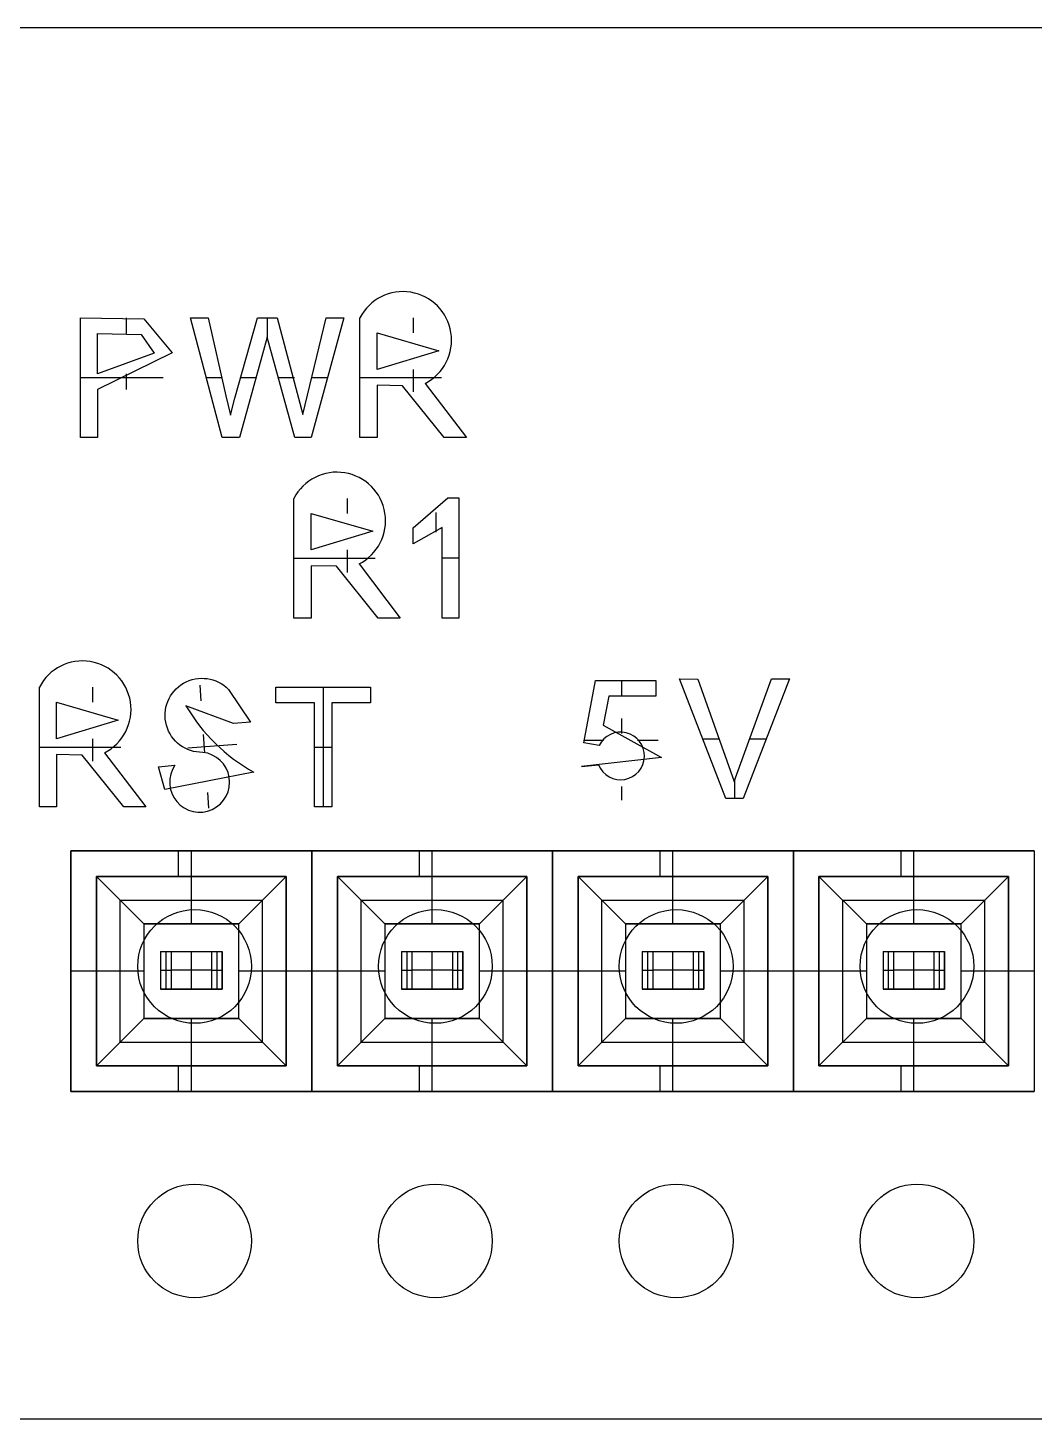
# Model space of a CAD drawing. Extents: x -0.02 to 3.17, y 0 to 2.28.
# Drawn here: x 1.663 to 2.081, y 0 to 0.578 of the extents above; entities that cross this region are included whole.
import ezdxf

# ---------------------------------------------------------------- set-up
doc = ezdxf.new("R2010")
doc.units = 0
doc.header["$LTSCALE"] = 0.03937
for name, color, linetype in [('LCDKEYPAD_SHIELD$1602', 3, 'CONTINUOUS'), ('LCDKEYPAD_SHIELD$BOARD', 178, 'CONTINUOUS'), ('LCDKEYPAD_SHIELD$LKS_COMPO', 7, 'CONTINUOUS'), ('LCDKEYPAD_SHIELD$NOTES', 7, 'CONTINUOUS')]:
    doc.layers.add(name, color=color, linetype=linetype)

msp = doc.modelspace()

# ---------------------------------------------------------------- linework, layer by layer
at = {"layer": 'LCDKEYPAD_SHIELD$1602'}
for p, q in [((3.15016, 0.57784, 0.16356), (-0.01913, 0.57784, 0.16356)), ((3.15016, 0.57784, 0.10057), (-0.01913, 0.57784, 0.10057))]:
    msp.add_line(p, q, dxfattribs=at)
at = {"layer": 'LCDKEYPAD_SHIELD$BOARD'}
for p, q in [((1.75578, 0.18802), (1.75578, 0.18802, -0.06)), ((1.85578, 0.18802), (1.85578, 0.18802, -0.06)), ((1.95578, 0.18802), (1.95578, 0.18802, -0.06)), ((2.05578, 0.18802), (2.05578, 0.18802, -0.06)), ((1.75578, 0.07402), (1.75578, 0.07402, -0.06)), ((1.85578, 0.07402), (1.85578, 0.07402, -0.06)), ((1.95578, 0.07402), (1.95578, 0.07402, -0.06)), ((2.05578, 0.07402), (2.05578, 0.07402, -0.06)), ((3.032, 0), (-0.01348, 0)), ((3.032, 0, -0.06), (-0.01348, 0, -0.06))]:
    msp.add_line(p, q, dxfattribs=at)
for centre in [(1.73216, 0.18802), (1.73216, 0.18802, -0.06), (1.83216, 0.18802), (1.83216, 0.18802, -0.06), (1.93216, 0.18802), (1.93216, 0.18802, -0.06), (2.03216, 0.18802), (2.03216, 0.18802, -0.06), (1.73216, 0.07402), (1.73216, 0.07402, -0.06), (1.83216, 0.07402), (1.83216, 0.07402, -0.06), (1.93216, 0.07402), (1.93216, 0.07402, -0.06), (2.03216, 0.07402), (2.03216, 0.07402, -0.06)]:
    msp.add_circle(centre, 0.02362, dxfattribs=at)
at = {"layer": 'LCDKEYPAD_SHIELD$LKS_COMPO', "color": 0}
for p, q in [((1.68082, 0.23607, -0.06825), (1.68082, 0.13607, -0.06825)), ((1.78082, 0.23607, -0.06825), (1.68082, 0.23607, -0.06825)), ((1.68082, 0.13607, -0.16825), (1.68082, 0.23607, -0.16825)), ((1.68082, 0.23607, -0.16825), (1.78082, 0.23607, -0.16825)), ((1.68082, 0.23607, -0.06825), (1.68082, 0.23607, -0.16825)), ((1.7254, 0.23607, -0.06825), (1.7254, 0.22544, -0.06825)), ((1.73082, 0.22544, -0.16825), (1.73082, 0.23607, -0.16825)), ((1.73082, 0.23607, -0.06825), (1.73082, 0.23607, -0.16825)), ((1.78082, 0.23607, -0.06825), (1.78082, 0.13607, -0.06825)), ((1.78082, 0.23607, -0.16825), (1.78082, 0.13607, -0.16825)), ((1.78082, 0.23607, -0.16825), (1.78082, 0.23607, -0.06825)), ((1.78082, 0.23607, -0.06825), (1.78082, 0.13607, -0.06825)), ((1.88082, 0.23607, -0.06825), (1.78082, 0.23607, -0.06825)), ((1.78082, 0.13607, -0.16825), (1.78082, 0.23607, -0.16825)), ((1.78082, 0.23607, -0.16825), (1.88082, 0.23607, -0.16825)), ((1.78082, 0.23607, -0.06825), (1.78082, 0.23607, -0.16825)), ((1.8254, 0.23607, -0.06825), (1.8254, 0.22544, -0.06825)), ((1.83082, 0.22544, -0.16825), (1.83082, 0.23607, -0.16825)), ((1.83082, 0.23607, -0.06825), (1.83082, 0.23607, -0.16825)), ((1.88082, 0.23607, -0.06825), (1.88082, 0.13607, -0.06825)), ((1.88082, 0.23607, -0.16825), (1.88082, 0.13607, -0.16825)), ((1.88082, 0.23607, -0.16825), (1.88082, 0.23607, -0.06825)), ((1.88082, 0.23607, -0.06825), (1.88082, 0.13607, -0.06825)), ((1.98082, 0.23607, -0.06825), (1.88082, 0.23607, -0.06825)), ((1.88082, 0.13607, -0.16825), (1.88082, 0.23607, -0.16825)), ((1.88082, 0.23607, -0.16825), (1.98082, 0.23607, -0.16825)), ((1.88082, 0.23607, -0.06825), (1.88082, 0.23607, -0.16825)), ((1.9254, 0.23607, -0.06825), (1.9254, 0.22544, -0.06825)), ((1.93082, 0.22544, -0.16825), (1.93082, 0.23607, -0.16825)), ((1.93082, 0.23607, -0.06825), (1.93082, 0.23607, -0.16825)), ((1.98082, 0.23607, -0.06825), (1.98082, 0.13607, -0.06825)), ((1.98082, 0.23607, -0.16825), (1.98082, 0.13607, -0.16825)), ((1.98082, 0.23607, -0.16825), (1.98082, 0.23607, -0.06825)), ((1.98082, 0.23607, -0.06825), (1.98082, 0.13607, -0.06825)), ((2.08082, 0.23607, -0.06825), (1.98082, 0.23607, -0.06825)), ((1.98082, 0.13607, -0.16825), (1.98082, 0.23607, -0.16825)), ((1.98082, 0.23607, -0.16825), (2.08082, 0.23607, -0.16825)), ((1.98082, 0.23607, -0.06825), (1.98082, 0.23607, -0.16825)), ((2.0254, 0.23607, -0.06825), (2.0254, 0.22544, -0.06825)), ((2.03082, 0.22544, -0.16825), (2.03082, 0.23607, -0.16825)), ((2.03082, 0.23607, -0.06825), (2.03082, 0.23607, -0.16825)), ((2.08082, 0.23607, -0.06825), (2.08082, 0.13607, -0.06825)), ((2.08082, 0.23607, -0.16825), (2.08082, 0.13607, -0.16825)), ((2.08082, 0.23607, -0.16825), (2.08082, 0.23607, -0.06825)), ((1.77019, 0.22544, -0.06825), (1.69145, 0.22544, -0.06825)), ((1.69145, 0.22544, -0.06825), (1.69145, 0.1467, -0.06825)), ((1.69145, 0.1467, -0.16825), (1.69145, 0.22544, -0.16825)), ((1.69145, 0.22544, -0.16825), (1.71114, 0.20576, -0.14857)), ((1.69145, 0.22544, -0.16825), (1.77019, 0.22544, -0.16825)), ((1.77019, 0.22544, -0.12495), (1.69145, 0.22544, -0.12495)), ((1.69145, 0.22544, -0.12495), (1.69145, 0.22544, -0.06825)), ((1.69145, 0.22544, -0.12495), (1.69145, 0.1467, -0.12495)), ((1.73082, 0.20576, -0.14857), (1.73082, 0.22544, -0.16825)), ((1.73082, 0.20576, -0.12495), (1.73082, 0.22544, -0.12495)), ((1.73082, 0.22544, -0.06825), (1.73082, 0.22544, -0.12495)), ((1.75051, 0.20576, -0.14857), (1.77019, 0.22544, -0.16825)), ((1.77019, 0.1467, -0.06825), (1.77019, 0.22544, -0.06825)), ((1.77019, 0.22544, -0.16825), (1.77019, 0.1467, -0.16825)), ((1.77019, 0.1467, -0.12495), (1.77019, 0.22544, -0.12495)), ((1.77019, 0.22544, -0.12495), (1.77019, 0.22544, -0.06825)), ((1.87019, 0.22544, -0.06825), (1.79145, 0.22544, -0.06825)), ((1.79145, 0.22544, -0.06825), (1.79145, 0.1467, -0.06825)), ((1.79145, 0.1467, -0.16825), (1.79145, 0.22544, -0.16825)), ((1.79145, 0.22544, -0.16825), (1.81114, 0.20576, -0.14857)), ((1.79145, 0.22544, -0.16825), (1.87019, 0.22544, -0.16825)), ((1.87019, 0.22544, -0.12495), (1.79145, 0.22544, -0.12495)), ((1.79145, 0.22544, -0.12495), (1.79145, 0.22544, -0.06825)), ((1.79145, 0.22544, -0.12495), (1.79145, 0.1467, -0.12495)), ((1.83082, 0.20576, -0.14857), (1.83082, 0.22544, -0.16825)), ((1.83082, 0.20576, -0.12495), (1.83082, 0.22544, -0.12495)), ((1.83082, 0.22544, -0.06825), (1.83082, 0.22544, -0.12495)), ((1.85051, 0.20576, -0.14857), (1.87019, 0.22544, -0.16825)), ((1.87019, 0.1467, -0.06825), (1.87019, 0.22544, -0.06825)), ((1.87019, 0.22544, -0.16825), (1.87019, 0.1467, -0.16825)), ((1.87019, 0.1467, -0.12495), (1.87019, 0.22544, -0.12495)), ((1.87019, 0.22544, -0.12495), (1.87019, 0.22544, -0.06825)), ((1.97019, 0.22544, -0.06825), (1.89145, 0.22544, -0.06825)), ((1.89145, 0.22544, -0.06825), (1.89145, 0.1467, -0.06825)), ((1.89145, 0.1467, -0.16825), (1.89145, 0.22544, -0.16825)), ((1.89145, 0.22544, -0.16825), (1.91114, 0.20576, -0.14857)), ((1.89145, 0.22544, -0.16825), (1.97019, 0.22544, -0.16825)), ((1.97019, 0.22544, -0.12495), (1.89145, 0.22544, -0.12495)), ((1.89145, 0.22544, -0.12495), (1.89145, 0.22544, -0.06825)), ((1.89145, 0.22544, -0.12495), (1.89145, 0.1467, -0.12495)), ((1.93082, 0.20576, -0.14857), (1.93082, 0.22544, -0.16825)), ((1.93082, 0.20576, -0.12495), (1.93082, 0.22544, -0.12495)), ((1.93082, 0.22544, -0.06825), (1.93082, 0.22544, -0.12495)), ((1.95051, 0.20576, -0.14857), (1.97019, 0.22544, -0.16825)), ((1.97019, 0.1467, -0.06825), (1.97019, 0.22544, -0.06825)), ((1.97019, 0.22544, -0.16825), (1.97019, 0.1467, -0.16825)), ((1.97019, 0.1467, -0.12495), (1.97019, 0.22544, -0.12495)), ((1.97019, 0.22544, -0.12495), (1.97019, 0.22544, -0.06825)), ((2.07019, 0.22544, -0.06825), (1.99145, 0.22544, -0.06825)), ((1.99145, 0.22544, -0.06825), (1.99145, 0.1467, -0.06825)), ((1.99145, 0.1467, -0.16825), (1.99145, 0.22544, -0.16825)), ((1.99145, 0.22544, -0.16825), (2.01114, 0.20576, -0.14857)), ((1.99145, 0.22544, -0.16825), (2.07019, 0.22544, -0.16825)), ((2.07019, 0.22544, -0.12495), (1.99145, 0.22544, -0.12495)), ((1.99145, 0.22544, -0.12495), (1.99145, 0.22544, -0.06825)), ((1.99145, 0.22544, -0.12495), (1.99145, 0.1467, -0.12495)), ((2.03082, 0.20576, -0.14857), (2.03082, 0.22544, -0.16825)), ((2.03082, 0.20576, -0.12495), (2.03082, 0.22544, -0.12495)), ((2.03082, 0.22544, -0.06825), (2.03082, 0.22544, -0.12495)), ((2.05051, 0.20576, -0.14857), (2.07019, 0.22544, -0.16825)), ((2.07019, 0.1467, -0.06825), (2.07019, 0.22544, -0.06825)), ((2.07019, 0.22544, -0.16825), (2.07019, 0.1467, -0.16825)), ((2.07019, 0.1467, -0.12495), (2.07019, 0.22544, -0.12495)), ((2.07019, 0.22544, -0.12495), (2.07019, 0.22544, -0.06825)), ((1.7013, 0.15654, -0.15841), (1.7013, 0.2156, -0.15841)), ((1.7013, 0.2156, -0.15841), (1.76035, 0.2156, -0.15841)), ((1.76035, 0.15654, -0.15841), (1.76035, 0.2156, -0.15841)), ((1.8013, 0.15654, -0.15841), (1.8013, 0.2156, -0.15841)), ((1.8013, 0.2156, -0.15841), (1.86035, 0.2156, -0.15841)), ((1.86035, 0.15654, -0.15841), (1.86035, 0.2156, -0.15841)), ((1.9013, 0.15654, -0.15841), (1.9013, 0.2156, -0.15841)), ((1.9013, 0.2156, -0.15841), (1.96035, 0.2156, -0.15841)), ((1.96035, 0.15654, -0.15841), (1.96035, 0.2156, -0.15841)), ((2.0013, 0.15654, -0.15841), (2.0013, 0.2156, -0.15841)), ((2.0013, 0.2156, -0.15841), (2.06035, 0.2156, -0.15841)), ((2.06035, 0.15654, -0.15841), (2.06035, 0.2156, -0.15841)), ((1.71114, 0.20576, -0.14857), (1.71114, 0.16639, -0.14857)), ((1.71114, 0.20576, -0.14857), (1.75051, 0.20576, -0.14857)), ((1.75051, 0.20576, -0.12495), (1.71114, 0.20576, -0.12495)), ((1.71114, 0.20576, -0.12495), (1.71114, 0.20576, -0.14857)), ((1.71114, 0.20576, -0.12495), (1.71114, 0.16639, -0.12495)), ((1.75051, 0.20576, -0.13676), (1.71114, 0.20576, -0.13676)), ((1.71114, 0.20576, -0.13676), (1.71114, 0.16639, -0.13676)), ((1.73082, 0.20576, -0.14857), (1.73082, 0.20576, -0.12495)), ((1.75051, 0.16639, -0.14857), (1.75051, 0.20576, -0.14857)), ((1.75051, 0.20576, -0.14857), (1.75051, 0.20576, -0.12495)), ((1.75051, 0.16639, -0.12495), (1.75051, 0.20576, -0.12495)), ((1.75051, 0.16639, -0.13676), (1.75051, 0.20576, -0.13676)), ((1.81114, 0.20576, -0.14857), (1.81114, 0.16639, -0.14857)), ((1.81114, 0.20576, -0.14857), (1.85051, 0.20576, -0.14857)), ((1.85051, 0.20576, -0.12495), (1.81114, 0.20576, -0.12495)), ((1.81114, 0.20576, -0.12495), (1.81114, 0.20576, -0.14857)), ((1.81114, 0.20576, -0.12495), (1.81114, 0.16639, -0.12495)), ((1.85051, 0.20576, -0.13676), (1.81114, 0.20576, -0.13676)), ((1.81114, 0.20576, -0.13676), (1.81114, 0.16639, -0.13676)), ((1.83082, 0.20576, -0.14857), (1.83082, 0.20576, -0.12495)), ((1.85051, 0.16639, -0.14857), (1.85051, 0.20576, -0.14857)), ((1.85051, 0.20576, -0.14857), (1.85051, 0.20576, -0.12495)), ((1.85051, 0.16639, -0.12495), (1.85051, 0.20576, -0.12495)), ((1.85051, 0.16639, -0.13676), (1.85051, 0.20576, -0.13676)), ((1.91114, 0.20576, -0.14857), (1.91114, 0.16639, -0.14857)), ((1.91114, 0.20576, -0.14857), (1.95051, 0.20576, -0.14857)), ((1.95051, 0.20576, -0.12495), (1.91114, 0.20576, -0.12495)), ((1.91114, 0.20576, -0.12495), (1.91114, 0.20576, -0.14857)), ((1.91114, 0.20576, -0.12495), (1.91114, 0.16639, -0.12495)), ((1.95051, 0.20576, -0.13676), (1.91114, 0.20576, -0.13676)), ((1.91114, 0.20576, -0.13676), (1.91114, 0.16639, -0.13676)), ((1.93082, 0.20576, -0.14857), (1.93082, 0.20576, -0.12495)), ((1.95051, 0.16639, -0.14857), (1.95051, 0.20576, -0.14857)), ((1.95051, 0.20576, -0.14857), (1.95051, 0.20576, -0.12495)), ((1.95051, 0.16639, -0.12495), (1.95051, 0.20576, -0.12495)), ((1.95051, 0.16639, -0.13676), (1.95051, 0.20576, -0.13676)), ((2.01114, 0.20576, -0.14857), (2.01114, 0.16639, -0.14857)), ((2.01114, 0.20576, -0.14857), (2.05051, 0.20576, -0.14857)), ((2.05051, 0.20576, -0.12495), (2.01114, 0.20576, -0.12495)), ((2.01114, 0.20576, -0.12495), (2.01114, 0.20576, -0.14857)), ((2.01114, 0.20576, -0.12495), (2.01114, 0.16639, -0.12495)), ((2.05051, 0.20576, -0.13676), (2.01114, 0.20576, -0.13676)), ((2.01114, 0.20576, -0.13676), (2.01114, 0.16639, -0.13676)), ((2.03082, 0.20576, -0.14857), (2.03082, 0.20576, -0.12495)), ((2.05051, 0.16639, -0.14857), (2.05051, 0.20576, -0.14857)), ((2.05051, 0.20576, -0.14857), (2.05051, 0.20576, -0.12495)), ((2.05051, 0.16639, -0.12495), (2.05051, 0.20576, -0.12495)), ((2.05051, 0.16639, -0.13676), (2.05051, 0.20576, -0.13676)), ((1.69145, 0.18607, -0.16825), (1.68082, 0.18607, -0.16825)), ((1.68082, 0.18607, -0.06825), (1.68082, 0.18607, -0.16825)), ((1.71114, 0.18607, -0.14857), (1.69145, 0.18607, -0.16825)), ((1.71114, 0.18607, -0.12495), (1.69145, 0.18607, -0.12495)), ((1.69145, 0.18607, -0.06825), (1.69145, 0.18607, -0.12495)), ((1.71114, 0.18607, -0.12495), (1.71114, 0.18607, -0.14857)), ((1.77019, 0.18607, -0.16825), (1.75051, 0.18607, -0.14857)), ((1.75051, 0.18607, -0.12495), (1.75051, 0.18607, -0.14857)), ((1.77019, 0.18607, -0.12495), (1.75051, 0.18607, -0.12495)), ((1.78082, 0.18607, -0.16825), (1.77019, 0.18607, -0.16825)), ((1.77019, 0.18607, -0.06825), (1.77019, 0.18607, -0.12495)), ((1.78082, 0.18607, -0.06825), (1.78082, 0.18607, -0.16825)), ((1.79145, 0.18607, -0.16825), (1.78082, 0.18607, -0.16825)), ((1.78082, 0.18607, -0.06825), (1.78082, 0.18607, -0.16825)), ((1.81114, 0.18607, -0.14857), (1.79145, 0.18607, -0.16825)), ((1.81114, 0.18607, -0.12495), (1.79145, 0.18607, -0.12495)), ((1.79145, 0.18607, -0.06825), (1.79145, 0.18607, -0.12495)), ((1.81114, 0.18607, -0.12495), (1.81114, 0.18607, -0.14857)), ((1.87019, 0.18607, -0.16825), (1.85051, 0.18607, -0.14857)), ((1.85051, 0.18607, -0.12495), (1.85051, 0.18607, -0.14857)), ((1.87019, 0.18607, -0.12495), (1.85051, 0.18607, -0.12495)), ((1.88082, 0.18607, -0.16825), (1.87019, 0.18607, -0.16825)), ((1.87019, 0.18607, -0.06825), (1.87019, 0.18607, -0.12495)), ((1.88082, 0.18607, -0.06825), (1.88082, 0.18607, -0.16825)), ((1.89145, 0.18607, -0.16825), (1.88082, 0.18607, -0.16825)), ((1.88082, 0.18607, -0.06825), (1.88082, 0.18607, -0.16825)), ((1.91114, 0.18607, -0.14857), (1.89145, 0.18607, -0.16825)), ((1.91114, 0.18607, -0.12495), (1.89145, 0.18607, -0.12495)), ((1.89145, 0.18607, -0.06825), (1.89145, 0.18607, -0.12495)), ((1.91114, 0.18607, -0.12495), (1.91114, 0.18607, -0.14857)), ((1.97019, 0.18607, -0.16825), (1.95051, 0.18607, -0.14857)), ((1.95051, 0.18607, -0.12495), (1.95051, 0.18607, -0.14857)), ((1.97019, 0.18607, -0.12495), (1.95051, 0.18607, -0.12495)), ((1.98082, 0.18607, -0.16825), (1.97019, 0.18607, -0.16825)), ((1.97019, 0.18607, -0.06825), (1.97019, 0.18607, -0.12495)), ((1.98082, 0.18607, -0.06825), (1.98082, 0.18607, -0.16825)), ((1.99145, 0.18607, -0.16825), (1.98082, 0.18607, -0.16825)), ((1.98082, 0.18607, -0.06825), (1.98082, 0.18607, -0.16825)), ((2.01114, 0.18607, -0.14857), (1.99145, 0.18607, -0.16825)), ((2.01114, 0.18607, -0.12495), (1.99145, 0.18607, -0.12495)), ((1.99145, 0.18607, -0.06825), (1.99145, 0.18607, -0.12495)), ((2.01114, 0.18607, -0.12495), (2.01114, 0.18607, -0.14857)), ((2.07019, 0.18607, -0.16825), (2.05051, 0.18607, -0.14857)), ((2.05051, 0.18607, -0.12495), (2.05051, 0.18607, -0.14857)), ((2.07019, 0.18607, -0.12495), (2.05051, 0.18607, -0.12495)), ((2.08082, 0.18607, -0.16825), (2.07019, 0.18607, -0.16825)), ((2.07019, 0.18607, -0.06825), (2.07019, 0.18607, -0.12495)), ((2.08082, 0.18607, -0.06825), (2.08082, 0.18607, -0.16825)), ((1.69145, 0.1467, -0.16825), (1.71114, 0.16639, -0.14857)), ((1.71114, 0.16639, -0.14857), (1.75051, 0.16639, -0.14857)), ((1.71114, 0.16639, -0.12495), (1.75051, 0.16639, -0.12495)), ((1.71114, 0.16639, -0.12495), (1.71114, 0.16639, -0.14857)), ((1.75051, 0.16639, -0.13676), (1.71114, 0.16639, -0.13676)), ((1.73082, 0.1467, -0.16825), (1.73082, 0.16639, -0.14857)), ((1.73082, 0.1467, -0.12495), (1.73082, 0.16639, -0.12495)), ((1.73082, 0.16639, -0.12495), (1.73082, 0.16639, -0.14857)), ((1.77019, 0.1467, -0.16825), (1.75051, 0.16639, -0.14857)), ((1.75051, 0.16639, -0.14857), (1.75051, 0.16639, -0.12495)), ((1.79145, 0.1467, -0.16825), (1.81114, 0.16639, -0.14857)), ((1.81114, 0.16639, -0.14857), (1.85051, 0.16639, -0.14857)), ((1.81114, 0.16639, -0.12495), (1.85051, 0.16639, -0.12495)), ((1.81114, 0.16639, -0.12495), (1.81114, 0.16639, -0.14857)), ((1.85051, 0.16639, -0.13676), (1.81114, 0.16639, -0.13676)), ((1.83082, 0.1467, -0.16825), (1.83082, 0.16639, -0.14857)), ((1.83082, 0.1467, -0.12495), (1.83082, 0.16639, -0.12495)), ((1.83082, 0.16639, -0.12495), (1.83082, 0.16639, -0.14857)), ((1.87019, 0.1467, -0.16825), (1.85051, 0.16639, -0.14857)), ((1.85051, 0.16639, -0.14857), (1.85051, 0.16639, -0.12495)), ((1.89145, 0.1467, -0.16825), (1.91114, 0.16639, -0.14857)), ((1.91114, 0.16639, -0.14857), (1.95051, 0.16639, -0.14857)), ((1.91114, 0.16639, -0.12495), (1.95051, 0.16639, -0.12495)), ((1.91114, 0.16639, -0.12495), (1.91114, 0.16639, -0.14857)), ((1.95051, 0.16639, -0.13676), (1.91114, 0.16639, -0.13676)), ((1.93082, 0.1467, -0.16825), (1.93082, 0.16639, -0.14857)), ((1.93082, 0.1467, -0.12495), (1.93082, 0.16639, -0.12495)), ((1.93082, 0.16639, -0.12495), (1.93082, 0.16639, -0.14857)), ((1.97019, 0.1467, -0.16825), (1.95051, 0.16639, -0.14857)), ((1.95051, 0.16639, -0.14857), (1.95051, 0.16639, -0.12495)), ((1.99145, 0.1467, -0.16825), (2.01114, 0.16639, -0.14857)), ((2.01114, 0.16639, -0.14857), (2.05051, 0.16639, -0.14857)), ((2.01114, 0.16639, -0.12495), (2.05051, 0.16639, -0.12495)), ((2.01114, 0.16639, -0.12495), (2.01114, 0.16639, -0.14857)), ((2.05051, 0.16639, -0.13676), (2.01114, 0.16639, -0.13676)), ((2.03082, 0.1467, -0.16825), (2.03082, 0.16639, -0.14857)), ((2.03082, 0.1467, -0.12495), (2.03082, 0.16639, -0.12495)), ((2.03082, 0.16639, -0.12495), (2.03082, 0.16639, -0.14857)), ((2.07019, 0.1467, -0.16825), (2.05051, 0.16639, -0.14857)), ((2.05051, 0.16639, -0.14857), (2.05051, 0.16639, -0.12495)), ((1.7013, 0.15654, -0.15841), (1.76035, 0.15654, -0.15841)), ((1.8013, 0.15654, -0.15841), (1.86035, 0.15654, -0.15841)), ((1.9013, 0.15654, -0.15841), (1.96035, 0.15654, -0.15841)), ((2.0013, 0.15654, -0.15841), (2.06035, 0.15654, -0.15841)), ((1.69145, 0.1467, -0.06825), (1.77019, 0.1467, -0.06825)), ((1.77019, 0.1467, -0.16825), (1.69145, 0.1467, -0.16825)), ((1.69145, 0.1467, -0.12495), (1.77019, 0.1467, -0.12495)), ((1.69145, 0.1467, -0.06825), (1.69145, 0.1467, -0.12495)), ((1.7254, 0.1467, -0.06825), (1.7254, 0.13607, -0.06825)), ((1.73082, 0.13607, -0.16825), (1.73082, 0.1467, -0.16825)), ((1.73082, 0.1467, -0.12495), (1.73082, 0.1467, -0.06825)), ((1.77019, 0.1467, -0.12495), (1.77019, 0.1467, -0.06825)), ((1.79145, 0.1467, -0.06825), (1.87019, 0.1467, -0.06825)), ((1.87019, 0.1467, -0.16825), (1.79145, 0.1467, -0.16825)), ((1.79145, 0.1467, -0.12495), (1.87019, 0.1467, -0.12495)), ((1.79145, 0.1467, -0.06825), (1.79145, 0.1467, -0.12495)), ((1.8254, 0.1467, -0.06825), (1.8254, 0.13607, -0.06825)), ((1.83082, 0.13607, -0.16825), (1.83082, 0.1467, -0.16825)), ((1.83082, 0.1467, -0.12495), (1.83082, 0.1467, -0.06825)), ((1.87019, 0.1467, -0.12495), (1.87019, 0.1467, -0.06825)), ((1.89145, 0.1467, -0.06825), (1.97019, 0.1467, -0.06825)), ((1.97019, 0.1467, -0.16825), (1.89145, 0.1467, -0.16825)), ((1.89145, 0.1467, -0.12495), (1.97019, 0.1467, -0.12495)), ((1.89145, 0.1467, -0.06825), (1.89145, 0.1467, -0.12495)), ((1.9254, 0.1467, -0.06825), (1.9254, 0.13607, -0.06825)), ((1.93082, 0.13607, -0.16825), (1.93082, 0.1467, -0.16825)), ((1.93082, 0.1467, -0.12495), (1.93082, 0.1467, -0.06825)), ((1.97019, 0.1467, -0.12495), (1.97019, 0.1467, -0.06825)), ((1.99145, 0.1467, -0.06825), (2.07019, 0.1467, -0.06825)), ((2.07019, 0.1467, -0.16825), (1.99145, 0.1467, -0.16825)), ((1.99145, 0.1467, -0.12495), (2.07019, 0.1467, -0.12495)), ((1.99145, 0.1467, -0.06825), (1.99145, 0.1467, -0.12495)), ((2.0254, 0.1467, -0.06825), (2.0254, 0.13607, -0.06825)), ((2.03082, 0.13607, -0.16825), (2.03082, 0.1467, -0.16825)), ((2.03082, 0.1467, -0.12495), (2.03082, 0.1467, -0.06825)), ((2.07019, 0.1467, -0.12495), (2.07019, 0.1467, -0.06825)), ((1.68082, 0.13607, -0.06825), (1.78082, 0.13607, -0.06825)), ((1.78082, 0.13607, -0.16825), (1.68082, 0.13607, -0.16825)), ((1.68082, 0.13607, -0.06825), (1.68082, 0.13607, -0.16825)), ((1.73082, 0.13607, -0.16825), (1.73082, 0.13607, -0.06825)), ((1.78082, 0.13607, -0.06825), (1.78082, 0.13607, -0.16825)), ((1.78082, 0.13607, -0.06825), (1.88082, 0.13607, -0.06825)), ((1.88082, 0.13607, -0.16825), (1.78082, 0.13607, -0.16825)), ((1.78082, 0.13607, -0.06825), (1.78082, 0.13607, -0.16825)), ((1.83082, 0.13607, -0.16825), (1.83082, 0.13607, -0.06825)), ((1.88082, 0.13607, -0.06825), (1.88082, 0.13607, -0.16825)), ((1.88082, 0.13607, -0.06825), (1.98082, 0.13607, -0.06825)), ((1.98082, 0.13607, -0.16825), (1.88082, 0.13607, -0.16825)), ((1.88082, 0.13607, -0.06825), (1.88082, 0.13607, -0.16825)), ((1.93082, 0.13607, -0.16825), (1.93082, 0.13607, -0.06825)), ((1.98082, 0.13607, -0.06825), (1.98082, 0.13607, -0.16825)), ((1.98082, 0.13607, -0.06825), (2.08082, 0.13607, -0.06825)), ((2.08082, 0.13607, -0.16825), (1.98082, 0.13607, -0.16825)), ((1.98082, 0.13607, -0.06825), (1.98082, 0.13607, -0.16825)), ((2.03082, 0.13607, -0.16825), (2.03082, 0.13607, -0.06825)), ((2.08082, 0.13607, -0.06825), (2.08082, 0.13607, -0.16825))]:
    msp.add_line(p, q, dxfattribs=at)
at = {"layer": 'LCDKEYPAD_SHIELD$LKS_COMPO', "color": 9}
for p, q in [((1.71805, 0.1943, 0.05548), (1.71805, 0.17855, 0.05548)), ((1.71805, 0.1943, 0.05548), (1.71805, 0.1943, -0.36025)), ((1.71805, 0.1943, -0.36025), (1.71805, 0.17855, -0.36025)), ((1.71805, 0.1943, -0.36025), (1.72244, 0.1943, -0.39128)), ((1.71805, 0.1943, 0.05548), (1.7436, 0.1943, 0.05548)), ((1.71805, 0.1943, -0.15239), (1.71805, 0.17855, -0.15239)), ((1.71805, 0.1943, -0.02815), (1.7436, 0.1943, -0.02815)), ((1.72024, 0.1943, -0.37577), (1.72024, 0.17855, -0.37577)), ((1.72244, 0.1943, -0.39128), (1.72244, 0.17855, -0.39128)), ((1.72244, 0.1943, -0.39128), (1.73921, 0.1943, -0.39128)), ((1.73082, 0.17855, -0.39128), (1.73082, 0.1943, -0.39128)), ((1.73082, 0.1943, 0.05548), (1.73082, 0.1943, -0.39128)), ((1.73921, 0.1943, -0.39128), (1.73921, 0.17855, -0.39128)), ((1.73921, 0.1943, -0.39128), (1.7436, 0.1943, -0.36025)), ((1.7414, 0.1943, -0.37577), (1.7414, 0.17855, -0.37577)), ((1.7436, 0.1943, -0.36025), (1.7436, 0.17855, -0.36025)), ((1.7436, 0.1943, -0.36025), (1.7436, 0.1943, 0.05548)), ((1.7436, 0.1943, 0.05548), (1.7436, 0.17855, 0.05548)), ((1.7436, 0.17855, -0.15239), (1.7436, 0.1943, -0.15239)), ((1.81805, 0.1943, 0.05548), (1.81805, 0.17855, 0.05548)), ((1.81805, 0.1943, 0.05548), (1.81805, 0.1943, -0.36025)), ((1.81805, 0.1943, -0.36025), (1.81805, 0.17855, -0.36025)), ((1.81805, 0.1943, -0.36025), (1.82244, 0.1943, -0.39128)), ((1.81805, 0.1943, 0.05548), (1.8436, 0.1943, 0.05548)), ((1.81805, 0.1943, -0.15239), (1.81805, 0.17855, -0.15239)), ((1.81805, 0.1943, -0.02815), (1.8436, 0.1943, -0.02815)), ((1.82024, 0.1943, -0.37577), (1.82024, 0.17855, -0.37577)), ((1.82244, 0.1943, -0.39128), (1.82244, 0.17855, -0.39128)), ((1.82244, 0.1943, -0.39128), (1.83921, 0.1943, -0.39128)), ((1.83082, 0.17855, -0.39128), (1.83082, 0.1943, -0.39128)), ((1.83082, 0.1943, 0.05548), (1.83082, 0.1943, -0.39128)), ((1.83921, 0.1943, -0.39128), (1.83921, 0.17855, -0.39128)), ((1.83921, 0.1943, -0.39128), (1.8436, 0.1943, -0.36025)), ((1.8414, 0.1943, -0.37577), (1.8414, 0.17855, -0.37577)), ((1.8436, 0.1943, -0.36025), (1.8436, 0.17855, -0.36025)), ((1.8436, 0.1943, -0.36025), (1.8436, 0.1943, 0.05548)), ((1.8436, 0.1943, 0.05548), (1.8436, 0.17855, 0.05548)), ((1.8436, 0.17855, -0.15239), (1.8436, 0.1943, -0.15239)), ((1.91805, 0.1943, 0.05548), (1.91805, 0.17855, 0.05548)), ((1.91805, 0.1943, 0.05548), (1.91805, 0.1943, -0.36025)), ((1.91805, 0.1943, -0.36025), (1.91805, 0.17855, -0.36025)), ((1.91805, 0.1943, -0.36025), (1.92244, 0.1943, -0.39128)), ((1.91805, 0.1943, 0.05548), (1.9436, 0.1943, 0.05548)), ((1.91805, 0.1943, -0.15239), (1.91805, 0.17855, -0.15239)), ((1.91805, 0.1943, -0.02815), (1.9436, 0.1943, -0.02815)), ((1.92024, 0.1943, -0.37577), (1.92024, 0.17855, -0.37577)), ((1.92244, 0.1943, -0.39128), (1.92244, 0.17855, -0.39128)), ((1.92244, 0.1943, -0.39128), (1.93921, 0.1943, -0.39128)), ((1.93082, 0.17855, -0.39128), (1.93082, 0.1943, -0.39128)), ((1.93082, 0.1943, 0.05548), (1.93082, 0.1943, -0.39128)), ((1.93921, 0.1943, -0.39128), (1.93921, 0.17855, -0.39128)), ((1.93921, 0.1943, -0.39128), (1.9436, 0.1943, -0.36025)), ((1.9414, 0.1943, -0.37577), (1.9414, 0.17855, -0.37577)), ((1.9436, 0.1943, -0.36025), (1.9436, 0.17855, -0.36025)), ((1.9436, 0.1943, -0.36025), (1.9436, 0.1943, 0.05548)), ((1.9436, 0.1943, 0.05548), (1.9436, 0.17855, 0.05548)), ((1.9436, 0.17855, -0.15239), (1.9436, 0.1943, -0.15239)), ((2.01805, 0.1943, 0.05548), (2.01805, 0.17855, 0.05548)), ((2.01805, 0.1943, 0.05548), (2.01805, 0.1943, -0.36025)), ((2.01805, 0.1943, -0.36025), (2.01805, 0.17855, -0.36025)), ((2.01805, 0.1943, -0.36025), (2.02244, 0.1943, -0.39128)), ((2.01805, 0.1943, 0.05548), (2.0436, 0.1943, 0.05548)), ((2.01805, 0.1943, -0.15239), (2.01805, 0.17855, -0.15239)), ((2.01805, 0.1943, -0.02815), (2.0436, 0.1943, -0.02815)), ((2.02024, 0.1943, -0.37577), (2.02024, 0.17855, -0.37577)), ((2.02244, 0.1943, -0.39128), (2.02244, 0.17855, -0.39128)), ((2.02244, 0.1943, -0.39128), (2.03921, 0.1943, -0.39128)), ((2.03082, 0.17855, -0.39128), (2.03082, 0.1943, -0.39128)), ((2.03082, 0.1943, 0.05548), (2.03082, 0.1943, -0.39128)), ((2.03921, 0.1943, -0.39128), (2.03921, 0.17855, -0.39128)), ((2.03921, 0.1943, -0.39128), (2.0436, 0.1943, -0.36025)), ((2.0414, 0.1943, -0.37577), (2.0414, 0.17855, -0.37577)), ((2.0436, 0.1943, -0.36025), (2.0436, 0.17855, -0.36025)), ((2.0436, 0.1943, -0.36025), (2.0436, 0.1943, 0.05548)), ((2.0436, 0.1943, 0.05548), (2.0436, 0.17855, 0.05548)), ((2.0436, 0.17855, -0.15239), (2.0436, 0.1943, -0.15239)), ((1.71805, 0.18642, -0.36025), (1.71805, 0.18642, 0.05548)), ((1.71805, 0.18642, -0.36025), (1.72244, 0.18642, -0.39128)), ((1.73921, 0.18642, -0.39128), (1.72244, 0.18642, -0.39128)), ((1.73921, 0.18642, -0.39128), (1.7436, 0.18642, -0.36025)), ((1.7436, 0.18642, -0.36025), (1.7436, 0.18642, 0.05548)), ((1.81805, 0.18642, -0.36025), (1.81805, 0.18642, 0.05548)), ((1.81805, 0.18642, -0.36025), (1.82244, 0.18642, -0.39128)), ((1.83921, 0.18642, -0.39128), (1.82244, 0.18642, -0.39128)), ((1.83921, 0.18642, -0.39128), (1.8436, 0.18642, -0.36025)), ((1.8436, 0.18642, -0.36025), (1.8436, 0.18642, 0.05548)), ((1.91805, 0.18642, -0.36025), (1.91805, 0.18642, 0.05548)), ((1.91805, 0.18642, -0.36025), (1.92244, 0.18642, -0.39128)), ((1.93921, 0.18642, -0.39128), (1.92244, 0.18642, -0.39128)), ((1.93921, 0.18642, -0.39128), (1.9436, 0.18642, -0.36025)), ((1.9436, 0.18642, -0.36025), (1.9436, 0.18642, 0.05548)), ((2.01805, 0.18642, -0.36025), (2.01805, 0.18642, 0.05548)), ((2.01805, 0.18642, -0.36025), (2.02244, 0.18642, -0.39128)), ((2.03921, 0.18642, -0.39128), (2.02244, 0.18642, -0.39128)), ((2.03921, 0.18642, -0.39128), (2.0436, 0.18642, -0.36025)), ((2.0436, 0.18642, -0.36025), (2.0436, 0.18642, 0.05548)), ((1.71805, 0.17855, -0.36025), (1.71805, 0.17855, 0.05548)), ((1.72244, 0.17855, -0.39128), (1.71805, 0.17855, -0.36025)), ((1.71805, 0.17855, 0.05548), (1.7436, 0.17855, 0.05548)), ((1.71805, 0.17855, -0.02815), (1.7436, 0.17855, -0.02815)), ((1.73921, 0.17855, -0.39128), (1.72244, 0.17855, -0.39128)), ((1.73082, 0.17855, 0.05548), (1.73082, 0.17855, -0.39128)), ((1.7436, 0.17855, -0.36025), (1.73921, 0.17855, -0.39128)), ((1.7436, 0.17855, 0.05548), (1.7436, 0.17855, -0.36025)), ((1.81805, 0.17855, -0.36025), (1.81805, 0.17855, 0.05548)), ((1.82244, 0.17855, -0.39128), (1.81805, 0.17855, -0.36025)), ((1.81805, 0.17855, 0.05548), (1.8436, 0.17855, 0.05548)), ((1.81805, 0.17855, -0.02815), (1.8436, 0.17855, -0.02815)), ((1.83921, 0.17855, -0.39128), (1.82244, 0.17855, -0.39128)), ((1.83082, 0.17855, 0.05548), (1.83082, 0.17855, -0.39128)), ((1.8436, 0.17855, -0.36025), (1.83921, 0.17855, -0.39128)), ((1.8436, 0.17855, 0.05548), (1.8436, 0.17855, -0.36025)), ((1.91805, 0.17855, -0.36025), (1.91805, 0.17855, 0.05548)), ((1.92244, 0.17855, -0.39128), (1.91805, 0.17855, -0.36025)), ((1.91805, 0.17855, 0.05548), (1.9436, 0.17855, 0.05548)), ((1.91805, 0.17855, -0.02815), (1.9436, 0.17855, -0.02815)), ((1.93921, 0.17855, -0.39128), (1.92244, 0.17855, -0.39128)), ((1.93082, 0.17855, 0.05548), (1.93082, 0.17855, -0.39128)), ((1.9436, 0.17855, -0.36025), (1.93921, 0.17855, -0.39128)), ((1.9436, 0.17855, 0.05548), (1.9436, 0.17855, -0.36025)), ((2.01805, 0.17855, -0.36025), (2.01805, 0.17855, 0.05548)), ((2.02244, 0.17855, -0.39128), (2.01805, 0.17855, -0.36025)), ((2.01805, 0.17855, 0.05548), (2.0436, 0.17855, 0.05548)), ((2.01805, 0.17855, -0.02815), (2.0436, 0.17855, -0.02815)), ((2.03921, 0.17855, -0.39128), (2.02244, 0.17855, -0.39128)), ((2.03082, 0.17855, 0.05548), (2.03082, 0.17855, -0.39128)), ((2.0436, 0.17855, -0.36025), (2.03921, 0.17855, -0.39128)), ((2.0436, 0.17855, 0.05548), (2.0436, 0.17855, -0.36025))]:
    msp.add_line(p, q, dxfattribs=at)
at = {"layer": 'LCDKEYPAD_SHIELD$NOTES'}
for p, q in [((1.68475, 0.45742), (1.71106, 0.45695)), ((1.68475, 0.40772), (1.68475, 0.45742)), ((1.7038, 0.45742), (1.7038, 0.45087)), ((1.71106, 0.45695), (1.72285, 0.44292)), ((1.7304, 0.45742), (1.7378, 0.45739)), ((1.74358, 0.40772), (1.7304, 0.45742)), ((1.7378, 0.45739), (1.74516, 0.42499)), ((1.74881, 0.4241), (1.75832, 0.45739)), ((1.75832, 0.45739), (1.7665, 0.45739)), ((1.7623, 0.45739), (1.7623, 0.44932)), ((1.7665, 0.45739), (1.77709, 0.41724)), ((1.77709, 0.41724), (1.7868, 0.45743)), ((1.7942, 0.45742), (1.78059, 0.40772)), ((1.7868, 0.45743), (1.7942, 0.45742)), ((1.80082, 0.40772), (1.80082, 0.45742)), ((1.82292, 0.45742), (1.82292, 0.45117)), ((1.6919, 0.45087), (1.71003, 0.45044)), ((1.6919, 0.4342), (1.6919, 0.45087)), ((1.80797, 0.45117), (1.83356, 0.44374)), ((1.80797, 0.43599), (1.80797, 0.45117)), ((1.71003, 0.45044), (1.71541, 0.4427)), ((1.76229, 0.44938), (1.75077, 0.40772)), ((1.77377, 0.40772), (1.76229, 0.44938)), ((1.72285, 0.44292), (1.6919, 0.42766)), ((1.71541, 0.4427), (1.6919, 0.4342)), ((1.83356, 0.44374), (1.80797, 0.43599)), ((1.7038, 0.4342), (1.7038, 0.42766)), ((1.82292, 0.43601), (1.82292, 0.42665)), ((1.68475, 0.43257), (1.71912, 0.43257)), ((1.6919, 0.42766), (1.6919, 0.40772)), ((1.73699, 0.43257), (1.74344, 0.43257)), ((1.75123, 0.43257), (1.75765, 0.43257)), ((1.76689, 0.43257), (1.77368, 0.43257)), ((1.78072, 0.43257), (1.7874, 0.43257)), ((1.80082, 0.43256), (1.83464, 0.43256)), ((1.80797, 0.42944), (1.80797, 0.40772)), ((1.81855, 0.42921), (1.80797, 0.42944)), ((1.83583, 0.4077), (1.81855, 0.42921)), ((1.82789, 0.43019), (1.84502, 0.40772)), ((1.74516, 0.42499), (1.74714, 0.41692)), ((1.74714, 0.41692), (1.74881, 0.4241)), ((1.6919, 0.40772), (1.68475, 0.40772)), ((1.75077, 0.40772), (1.74358, 0.40772)), ((1.78059, 0.40772), (1.77377, 0.40772)), ((1.80797, 0.40772), (1.80082, 0.40772)), ((1.84502, 0.40772), (1.83583, 0.4077)), ((1.77339, 0.33271), (1.77339, 0.38241)), ((1.79549, 0.38241), (1.79549, 0.37616)), ((1.82293, 0.37022), (1.83726, 0.38271)), ((1.83726, 0.38271), (1.84185, 0.38271)), ((1.84185, 0.38271), (1.84185, 0.33271)), ((1.78054, 0.37616), (1.80613, 0.36874)), ((1.78054, 0.36099), (1.78054, 0.37616)), ((1.83239, 0.37649), (1.83239, 0.3684)), ((1.835, 0.37038), (1.82293, 0.3635)), ((1.82293, 0.3635), (1.82293, 0.37022)), ((1.835, 0.33271), (1.835, 0.37038)), ((1.80613, 0.36874), (1.78054, 0.36099)), ((1.79549, 0.361), (1.79549, 0.35165)), ((1.77339, 0.35755), (1.80721, 0.35755)), ((1.78054, 0.35444), (1.78054, 0.33271)), ((1.79112, 0.35421), (1.78054, 0.35444)), ((1.8084, 0.33269), (1.79112, 0.35421)), ((1.80046, 0.35519), (1.81758, 0.33271)), ((1.835, 0.35771), (1.84185, 0.35771)), ((1.78054, 0.33271), (1.77339, 0.33271)), ((1.81758, 0.33271), (1.8084, 0.33269)), ((1.84185, 0.33271), (1.835, 0.33271)), ((1.89384, 0.28087), (1.8987, 0.30682)), ((1.8987, 0.30682), (1.92373, 0.30682)), ((1.90943, 0.30682), (1.90943, 0.30027)), ((1.92373, 0.30682), (1.92373, 0.30027)), ((1.93351, 0.30741), (1.94121, 0.30732)), ((1.95274, 0.25771), (1.93351, 0.30741)), ((1.94121, 0.30732), (1.95622, 0.26485)), ((1.95622, 0.26485), (1.97175, 0.30746)), ((1.97927, 0.30741), (1.95996, 0.25771)), ((1.97175, 0.30746), (1.97927, 0.30741)), ((1.66771, 0.2543), (1.66771, 0.304)), ((1.6898, 0.304), (1.6898, 0.29775)), ((1.73489, 0.29829), (1.73442, 0.30482)), ((1.74624, 0.30311), (1.75531, 0.28941)), ((1.76592, 0.304), (1.80521, 0.304)), ((1.76592, 0.29745), (1.76592, 0.304)), ((1.78556, 0.304), (1.78556, 0.2543)), ((1.80521, 0.304), (1.80521, 0.29745)), ((1.67485, 0.29775), (1.70044, 0.29033)), ((1.67485, 0.28257), (1.67485, 0.29775)), ((1.74837, 0.28891), (1.72856, 0.29629)), ((1.78199, 0.29745), (1.76592, 0.29745)), ((1.78199, 0.2543), (1.78199, 0.29745)), ((1.80521, 0.29745), (1.78913, 0.29745)), ((1.78913, 0.29745), (1.78913, 0.2543)), ((1.90414, 0.30027), (1.90189, 0.28827)), ((1.92373, 0.30027), (1.90414, 0.30027)), ((1.70044, 0.29033), (1.67485, 0.28257)), ((1.75531, 0.28941), (1.74837, 0.28891)), ((1.90943, 0.291), (1.90943, 0.28478)), ((1.73645, 0.27672), (1.73589, 0.28442)), ((1.90189, 0.28827), (1.92605, 0.27487)), ((1.66771, 0.27914), (1.70152, 0.27914)), ((1.6898, 0.28259), (1.6898, 0.27323)), ((1.7497, 0.28018), (1.72931, 0.2787)), ((1.78199, 0.27915), (1.78913, 0.27915)), ((1.90015, 0.27973), (1.89384, 0.28087)), ((1.89405, 0.28196), (1.90193, 0.28196)), ((1.91612, 0.28196), (1.92467, 0.28196)), ((1.94312, 0.28259), (1.95012, 0.28259)), ((1.96247, 0.28259), (1.96963, 0.28259)), ((1.67485, 0.27603), (1.67485, 0.2543)), ((1.68543, 0.27579), (1.67485, 0.27603)), ((1.70271, 0.25428), (1.68543, 0.27579)), ((1.69478, 0.27677), (1.7119, 0.2543)), ((1.92605, 0.27487), (1.89281, 0.27112)), ((1.89281, 0.27112), (1.89992, 0.2717)), ((1.71711, 0.27093), (1.72397, 0.27157)), ((1.7198, 0.26155), (1.71711, 0.27093)), ((1.75669, 0.26871), (1.7198, 0.26155)), ((1.73812, 0.2537), (1.73764, 0.26025)), ((1.90943, 0.26278), (1.90943, 0.25712)), ((1.95639, 0.26547), (1.95639, 0.25771)), ((1.67485, 0.2543), (1.66771, 0.2543)), ((1.7119, 0.2543), (1.70271, 0.25428)), ((1.78913, 0.2543), (1.78199, 0.2543)), ((1.95996, 0.25771), (1.95274, 0.25771))]:
    msp.add_line(p, q, dxfattribs=at)
msp.add_lwpolyline([(1.72397, 0.27157, 3.623788), (1.73557, 0.27693, -1.518503), (1.74624, 0.30311)], format="xyb", dxfattribs=at)
for centre, radius, start, end in [((1.81872, 0.44814), 0.02016, 297.05946, 152.60687), ((1.79129, 0.37314), 0.02016, 297.05946, 152.60687), ((1.68561, 0.29473), 0.02016, 297.05946, 152.60687), ((1.79296, 0.33383), 0.07454, 210.24087, 240.88779), ((1.90908, 0.27546), 0.0099, 202.32207, 154.42933)]:
    msp.add_arc(centre, radius, start, end, dxfattribs=at)

doc.saveas('drawing.dxf')
